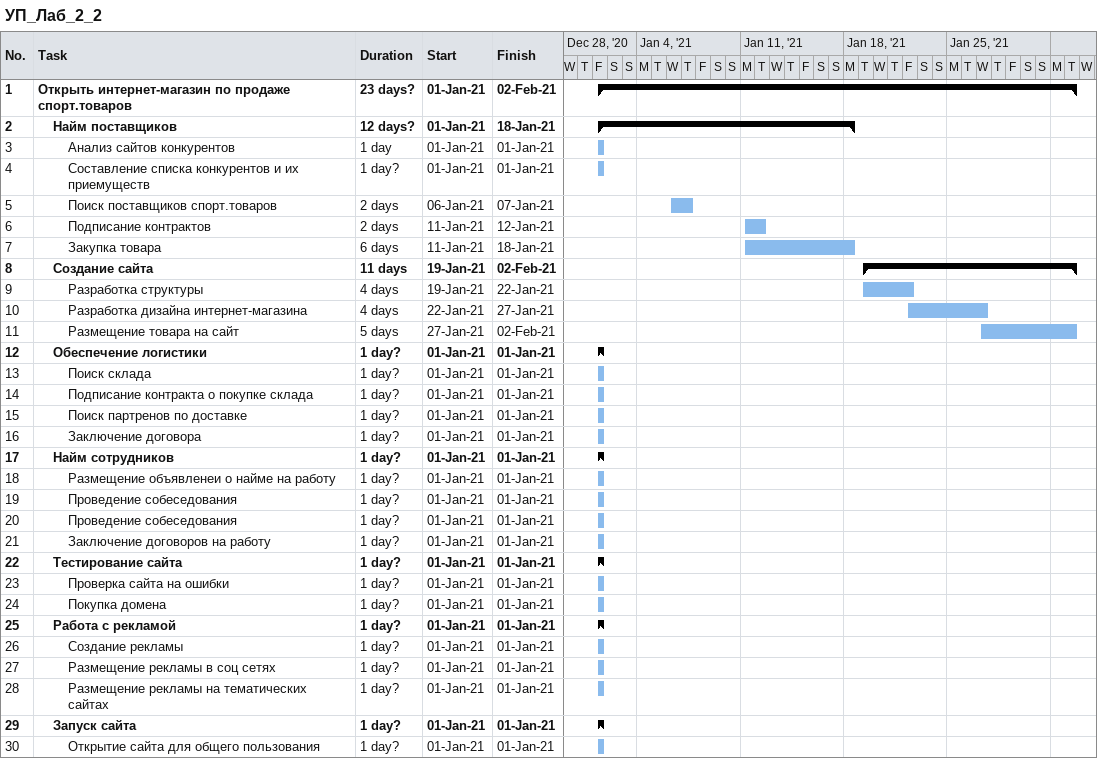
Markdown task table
УП_Лаб_2_2

| ID | Level | Task | Duration | Start | Finish |
|---|---|---|---|---|---|
| 1 | 1 | **Открыть интернет-магазин по продаже спорт.товаров** | 23d? | 2021-01-01 | 2021-02-02 |
| 2 | 2 | **Найм поставщиков** | 12d? | 2021-01-01 | 2021-01-18 |
| 3 | 3 | Анализ сайтов конкурентов | 1d | 2021-01-01 | 2021-01-01 |
| 4 | 3 | Составление списка конкурентов и их приемуществ | 1d? | 2021-01-01 | 2021-01-01 |
| 5 | 3 | Поиск поставщиков спорт.товаров | 2d | 2021-01-06 | 2021-01-07 |
| 6 | 3 | Подписание контрактов | 2d | 2021-01-11 | 2021-01-12 |
| 7 | 3 | Закупка товара | 6d | 2021-01-11 | 2021-01-18 |
| 8 | 2 | **Создание сайта** | 11d | 2021-01-19 | 2021-02-02 |
| 9 | 3 | Разработка структуры | 4d | 2021-01-19 | 2021-01-22 |
| 10 | 3 | Разработка дизайна интернет-магазина | 4d | 2021-01-22 | 2021-01-27 |
| 11 | 3 | Размещение товара на сайт | 5d | 2021-01-27 | 2021-02-02 |
| 12 | 2 | **Обеспечение логистики** | 1d? | 2021-01-01 | 2021-01-01 |
| 13 | 3 | Поиск склада | 1d? | 2021-01-01 | 2021-01-01 |
| 14 | 3 | Подписание контракта о покупке склада | 1d? | 2021-01-01 | 2021-01-01 |
| 15 | 3 | Поиск партренов по доставке | 1d? | 2021-01-01 | 2021-01-01 |
| 16 | 3 | Заключение договора | 1d? | 2021-01-01 | 2021-01-01 |
| 17 | 2 | **Найм сотрудников** | 1d? | 2021-01-01 | 2021-01-01 |
| 18 | 3 | Размещение объявленеи о найме на работу | 1d? | 2021-01-01 | 2021-01-01 |
| 19 | 3 | Проведение собеседования | 1d? | 2021-01-01 | 2021-01-01 |
| 20 | 3 | Проведение собеседования | 1d? | 2021-01-01 | 2021-01-01 |
| 21 | 3 | Заключение договоров на работу | 1d? | 2021-01-01 | 2021-01-01 |
| 22 | 2 | **Тестирование сайта** | 1d? | 2021-01-01 | 2021-01-01 |
| 23 | 3 | Проверка сайта на ошибки | 1d? | 2021-01-01 | 2021-01-01 |
| 24 | 3 | Покупка домена | 1d? | 2021-01-01 | 2021-01-01 |
| 25 | 2 | **Работа с рекламой** | 1d? | 2021-01-01 | 2021-01-01 |
| 26 | 3 | Создание рекламы | 1d? | 2021-01-01 | 2021-01-01 |
| 27 | 3 | Размещение рекламы в соц сетях | 1d? | 2021-01-01 | 2021-01-01 |
| 28 | 3 | Размещение рекламы на тематических сайтах | 1d? | 2021-01-01 | 2021-01-01 |
| 29 | 2 | **Запуск сайта** | 1d? | 2021-01-01 | 2021-01-01 |
| 30 | 3 | Открытие сайта для общего пользования | 1d? | 2021-01-01 | 2021-01-01 |
